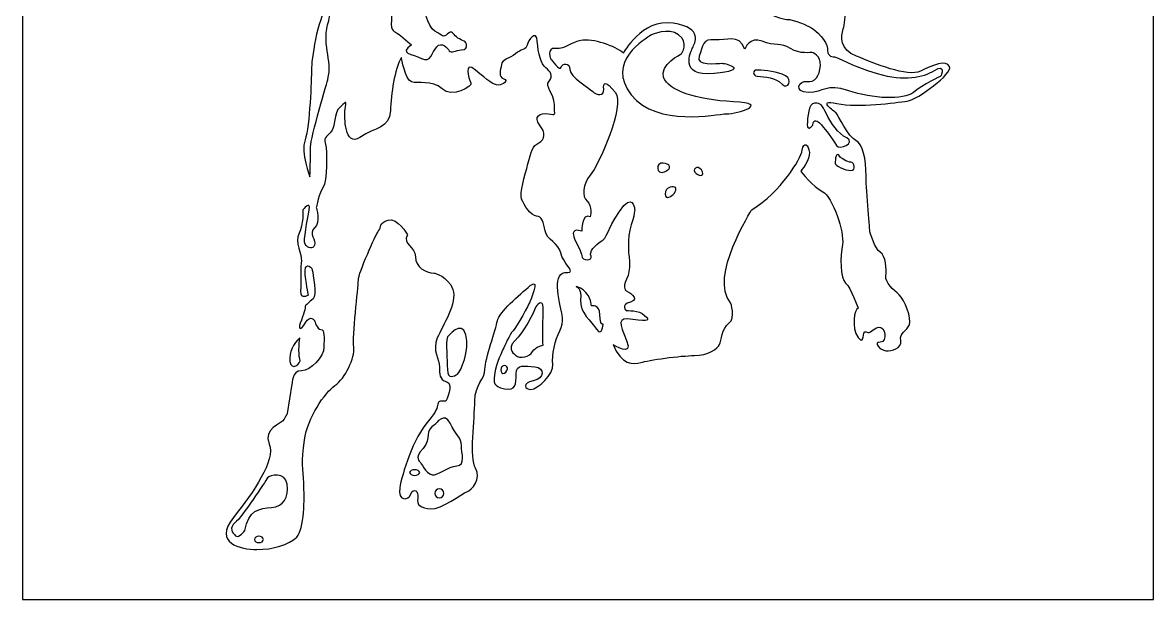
# Model space of a CAD drawing. Header units: millimetres. Extents: x -77 to -3, y -43 to 102.
# Drawn here: x -71.5 to -3.5, y -42.9 to -8.2 of the extents above; entities that cross this region are included whole.
import ezdxf

# ---------------------------------------------------------------- set-up
doc = ezdxf.new("R2010")
doc.units = ezdxf.units.MM
doc.header["$MEASUREMENT"] = 0
doc.layers.add('Layer 1', color=7, linetype='Continuous')

msp = doc.modelspace()

# ---------------------------------------------------------------- linework, layer by layer
at = {"layer": 'Layer 1', "color": 7}
for points, knots in [([(-71.4615, 25.0702), (-71.4615, 25.0702), (-3.4615, 25.0702), (-3.4615, 25.0702), (-3.4615, 25.0702), (-3.4615, 25.0702), (-3.4615, -42.9299), (-3.4615, -42.9299), (-3.4615, -42.9299), (-3.4615, -42.9299), (-71.4615, -42.9299), (-71.4615, -42.9299), (-71.4615, -42.9299), (-71.4615, -42.9299), (-71.4615, 25.0702), (-71.4615, 25.0702)], [0, 0, 0, 0, 0.25, 0.25, 0.25, 0.25, 0.5, 0.5, 0.5, 0.5, 0.75, 0.75, 0.75, 0.75, 1, 1, 1, 1]), ([(-27.288, -11.4418), (-27.5779, -11.4169), (-27.5779, -11.0691), (-27.288, -11.0774), (-27.288, -11.0774), (-26.7329, -11.0939), (-26.0951, -11.1602), (-25.5815, -11.417), (-25.5815, -11.417), (-25.1341, -11.6489), (-25.4407, -12.2868), (-25.772, -11.9389), (-25.772, -11.9389), (-26.2027, -11.4915), (-26.7827, -11.4998), (-27.288, -11.4418)], [0, 0, 0, 0, 0.25, 0.25, 0.25, 0.25, 0.5, 0.5, 0.5, 0.5, 0.75, 0.75, 0.75, 0.75, 1, 1, 1, 1]), ([(-23.9329, -14.3742), (-23.9329, -14.3742), (-24.2727, -14.8217), (-24.2727, -14.3743), (-24.2727, -14.3743), (-24.2726, -13.9353), (-24.1981, -13.0655), (-23.8336, -13.0655), (-23.8336, -13.0655), (-23.4608, -13.0654), (-23.4112, -13.1483), (-23.1212, -13.7199), (-23.1212, -13.7199), (-22.8396, -14.2997), (-22.4419, -14.8962), (-21.8952, -15.1613), (-21.8952, -15.1613), (-21.3484, -15.4263), (-22.3425, -15.9483), (-22.5248, -15.6086), (-22.5248, -15.6086), (-22.7069, -15.269), (-23.3615, -14.4323), (-23.494, -14.2998), (-23.494, -14.2998), (-23.6183, -14.1672), (-23.9082, -13.9601), (-23.9329, -14.3742)], [0, 0, 0, 0, 0.1428571, 0.1428571, 0.1428571, 0.1428571, 0.2857143, 0.2857143, 0.2857143, 0.2857143, 0.4285714, 0.4285714, 0.4285714, 0.4285714, 0.5714286, 0.5714286, 0.5714286, 0.5714286, 0.7142857, 0.7142857, 0.7142857, 0.7142857, 0.8571429, 0.8571429, 0.8571429, 0.8571429, 1, 1, 1, 1]), ([(-22.2846, -16.3376), (-22.2846, -16.3376), (-21.8704, -16.6275), (-21.655, -16.6275), (-21.655, -16.6275), (-21.4479, -16.6275), (-21.3153, -17.1246), (-21.655, -17.1246), (-21.655, -17.1246), (-22.0029, -17.1246), (-22.5993, -16.8346), (-22.5993, -16.6772), (-22.5993, -16.6772), (-22.5993, -16.5197), (-22.5496, -15.8406), (-22.2846, -16.3376)], [0, 0, 0, 0, 0.25, 0.25, 0.25, 0.25, 0.5, 0.5, 0.5, 0.5, 0.75, 0.75, 0.75, 0.75, 1, 1, 1, 1]), ([(-33.1528, -17.2073), (-33.2938, -17.1494), (-33.3103, -16.8595), (-33.2026, -16.7518), (-33.2026, -16.7518), (-33.07, -16.6275), (-32.8216, -16.6772), (-32.6642, -16.7518), (-32.6642, -16.7518), (-32.5731, -16.7932), (-32.5234, -16.9672), (-32.5979, -17.0334), (-32.5979, -17.0334), (-32.7387, -17.1659), (-32.9707, -17.2902), (-33.1528, -17.2073)], [0, 0, 0, 0, 0.25, 0.25, 0.25, 0.25, 0.5, 0.5, 0.5, 0.5, 0.75, 0.75, 0.75, 0.75, 1, 1, 1, 1]), ([(-31.0737, -17.1328), (-31.0902, -17.0251), (-30.9246, -16.8926), (-30.8335, -16.934), (-30.8335, -16.934), (-30.676, -16.9919), (-30.5767, -17.166), (-30.5518, -17.3234), (-30.5518, -17.3234), (-30.5434, -17.3978), (-30.6926, -17.4311), (-30.7672, -17.4062), (-30.7672, -17.4062), (-30.8914, -17.3564), (-31.0571, -17.2654), (-31.0737, -17.1328)], [0, 0, 0, 0, 0.25, 0.25, 0.25, 0.25, 0.5, 0.5, 0.5, 0.5, 0.75, 0.75, 0.75, 0.75, 1, 1, 1, 1]), ([(-32.689, -18.7482), (-32.8463, -18.7647), (-32.8547, -18.3754), (-32.7387, -18.2594), (-32.7387, -18.2594), (-32.6144, -18.1185), (-32.2086, -18.0275), (-32.1837, -18.2097), (-32.1837, -18.2097), (-32.1588, -18.4499), (-32.4405, -18.7233), (-32.689, -18.7482)], [0, 0, 0, 0, 0.3333333, 0.3333333, 0.3333333, 0.3333333, 0.6666667, 0.6666667, 0.6666667, 0.6666667, 1, 1, 1, 1]), ([(-41.826, -28.2249), (-41.826, -28.2249), (-42.4059, -27.8852), (-41.8675, -27.3799), (-41.8675, -27.3799), (-41.329, -26.8828), (-40.6746, -25.574), (-40.6332, -25.4001), (-40.6332, -25.4001), (-40.5917, -25.2261), (-40.1527, -24.8202), (-40.1527, -25.3835), (-40.1527, -25.3835), (-40.1527, -25.9385), (-40.2107, -27.3219), (-40.1527, -27.6284), (-40.1527, -27.6284), (-40.1527, -27.6284), (-40.6166, -27.7113), (-40.7906, -28.0178), (-40.7906, -28.0178), (-40.9562, -28.3243), (-41.5527, -28.4982), (-41.826, -28.2249)], [0, 0, 0, 0, 0.1666667, 0.1666667, 0.1666667, 0.1666667, 0.3333333, 0.3333333, 0.3333333, 0.3333333, 0.5, 0.5, 0.5, 0.5, 0.6666667, 0.6666667, 0.6666667, 0.6666667, 0.8333333, 0.8333333, 0.8333333, 0.8333333, 1, 1, 1, 1]), ([(-45.9182, -27.1396), (-45.9182, -27.1396), (-45.0402, -26.0545), (-44.8082, -27.0071), (-44.8082, -27.0071), (-44.568, -27.9514), (-45.1064, -29.2355), (-45.3135, -29.3763), (-45.3135, -29.3763), (-45.5123, -29.5089), (-45.9182, -29.7077), (-45.9182, -29.103), (-45.9182, -29.103), (-45.9182, -28.4899), (-46.0259, -27.5456), (-45.9182, -27.1396)], [0, 0, 0, 0, 0.25, 0.25, 0.25, 0.25, 0.5, 0.5, 0.5, 0.5, 0.75, 0.75, 0.75, 0.75, 1, 1, 1, 1]), ([(-54.7902, -27.1893), (-54.7902, -27.1893), (-54.9062, -28.142), (-54.7902, -28.4568), (-54.7902, -28.4568), (-54.6742, -28.7799), (-55.3287, -29.1941), (-55.3867, -28.6225), (-55.3867, -28.6225), (-55.4446, -28.0426), (-55.1878, -27.5456), (-54.7902, -27.1893)], [0, 0, 0, 0, 0.3333333, 0.3333333, 0.3333333, 0.3333333, 0.6666667, 0.6666667, 0.6666667, 0.6666667, 1, 1, 1, 1]), ([(-42.6875, -29.0201), (-42.671, -28.9289), (-42.555, -28.8544), (-42.4639, -28.8627), (-42.4639, -28.8627), (-42.381, -28.871), (-42.2899, -28.9787), (-42.3065, -29.0532), (-42.3065, -29.0532), (-42.3396, -29.1858), (-42.4473, -29.3598), (-42.5799, -29.3432), (-42.5799, -29.3432), (-42.6875, -29.3348), (-42.7207, -29.1278), (-42.6875, -29.0201)], [0, 0, 0, 0, 0.25, 0.25, 0.25, 0.25, 0.5, 0.5, 0.5, 0.5, 0.75, 0.75, 0.75, 0.75, 1, 1, 1, 1]), ([(-46.6306, -32.3832), (-46.6306, -32.3832), (-46.0922, -31.6047), (-45.7526, -32.3171), (-45.7526, -32.3171), (-45.4129, -33.0294), (-45.0733, -33.2283), (-45.0733, -33.6756), (-45.0733, -33.6756), (-45.0733, -34.1147), (-44.8082, -34.8602), (-45.3467, -34.8933), (-45.3467, -34.8933), (-45.8851, -34.9265), (-46.465, -35.4981), (-46.8377, -35.4318), (-46.8377, -35.4318), (-47.2105, -35.3654), (-47.5502, -34.6531), (-47.5502, -34.6531), (-47.5502, -34.6531), (-47.5502, -34.653), (-47.9561, -34.4543), (-47.3762, -33.8413), (-47.3762, -33.8413), (-46.8046, -33.2283), (-47.3762, -32.7893), (-46.6306, -32.3832)], [0, 0, 0, 0, 0.1428571, 0.1428571, 0.1428571, 0.1428571, 0.2857143, 0.2857143, 0.2857143, 0.2857143, 0.4285714, 0.4285714, 0.4285714, 0.4285714, 0.5714286, 0.5714286, 0.5714286, 0.5714286, 0.7142857, 0.7142857, 0.7142857, 0.7142857, 0.8571429, 0.8571429, 0.8571429, 0.8571429, 1, 1, 1, 1]), ([(-58.1037, -38.7867), (-58.1037, -38.7867), (-58.4434, -39.2672), (-58.6505, -39.1015), (-58.6505, -39.1015), (-58.8575, -38.9441), (-59.0647, -38.6045), (-58.6753, -38.3063), (-58.6753, -38.3063), (-58.2859, -38.008), (-56.8529, -35.8046), (-56.7369, -35.6223), (-56.7369, -35.6223), (-56.6209, -35.4401), (-55.6434, -35.233), (-55.5523, -36.0034), (-55.5523, -36.0034), (-55.4612, -36.7821), (-55.7594, -37.3536), (-56.4884, -37.3951), (-56.4884, -37.3951), (-57.2174, -37.4448), (-57.8966, -37.5524), (-58.1037, -38.7867)], [0, 0, 0, 0, 0.1666667, 0.1666667, 0.1666667, 0.1666667, 0.3333333, 0.3333333, 0.3333333, 0.3333333, 0.5, 0.5, 0.5, 0.5, 0.6666667, 0.6666667, 0.6666667, 0.6666667, 0.8333333, 0.8333333, 0.8333333, 0.8333333, 1, 1, 1, 1]), ([(-47.8815, -35.1252), (-47.7158, -35.1252), (-47.5833, -35.1998), (-47.5833, -35.2992), (-47.5833, -35.2992), (-47.5833, -35.3903), (-47.7158, -35.4649), (-47.8815, -35.4649), (-47.8815, -35.4649), (-48.0555, -35.4649), (-48.188, -35.3904), (-48.188, -35.2992), (-48.188, -35.2992), (-48.188, -35.1997), (-48.0555, -35.1253), (-47.8815, -35.1252)], [0, 0, 0, 0, 0.25, 0.25, 0.25, 0.25, 0.5, 0.5, 0.5, 0.5, 0.75, 0.75, 0.75, 0.75, 1, 1, 1, 1]), ([(-46.3987, -36.2767), (-46.2496, -36.2767), (-46.1253, -36.401), (-46.1253, -36.5501), (-46.1253, -36.5501), (-46.1253, -36.6991), (-46.2496, -36.8235), (-46.3987, -36.8235), (-46.3987, -36.8235), (-46.5478, -36.8235), (-46.6638, -36.6992), (-46.6638, -36.5501), (-46.6638, -36.5501), (-46.6638, -36.401), (-46.5478, -36.2767), (-46.3987, -36.2767)], [0, 0, 0, 0, 0.25, 0.25, 0.25, 0.25, 0.5, 0.5, 0.5, 0.5, 0.75, 0.75, 0.75, 0.75, 1, 1, 1, 1]), ([(-57.2505, -39.1263), (-57.1014, -39.1263), (-56.9854, -39.2175), (-56.9854, -39.3252), (-56.9854, -39.3252), (-56.9854, -39.4246), (-57.1014, -39.5157), (-57.2505, -39.5157), (-57.2505, -39.5157), (-57.3913, -39.5157), (-57.5156, -39.4246), (-57.5156, -39.3252), (-57.5156, -39.3252), (-57.5156, -39.2174), (-57.3913, -39.1264), (-57.2505, -39.1263)], [0, 0, 0, 0, 0.25, 0.25, 0.25, 0.25, 0.5, 0.5, 0.5, 0.5, 0.75, 0.75, 0.75, 0.75, 1, 1, 1, 1])]:
    msp.add_open_spline(points, degree=3, knots=knots, dxfattribs=at)
at = {"layer": 'Layer 1', "color": 250}
for points, knots in [([(-53.1003, -11.6241), (-53.1003, -11.6241), (-54.1441, -15.1779), (-54.1441, -15.6997), (-54.1441, -15.6997), (-54.1441, -16.2216), (-54.1855, -17.4973), (-54.1855, -17.4973), (-54.1855, -17.4973), (-54.1855, -17.4972), (-54.7571, -16.0725), (-54.4754, -15.269), (-54.4754, -15.269), (-54.1855, -14.4654), (-54.0944, -11.5744), (-54.0944, -11.0525), (-54.0944, -11.0525), (-54.0944, -10.5306), (-53.763, -8.029), (-53.1003, -7.1261), (-53.1003, -7.1261), (-52.4376, -6.2231), (-52.9595, -4.6161), (-52.6696, -4.1853), (-52.6696, -4.1853), (-52.3879, -3.7628), (-52.3382, -2.1061), (-52.1063, -1.6339), (-52.1063, -1.6339), (-51.866, -1.1533), (-52.1063, 0.0726), (-51.3938, 1.0749), (-51.3938, 1.0749), (-50.6814, 2.0691), (-50.1099, 3.1542), (-50.1099, 3.5849), (-50.1099, 3.5849), (-50.1099, 4.0074), (-48.3123, 7.0393), (-46.7466, 8.0416), (-46.7466, 8.0416), (-45.181, 9.0357), (-44.568, 9.7398), (-44.568, 9.7398), (-44.568, 9.7398), (-44.568, 9.7399), (-41.2047, 12.8711), (-39.5894, 12.8214), (-39.5894, 12.8214), (-37.9823, 12.7801), (-36.2842, 11.8273), (-35.6215, 11.8273), (-35.6215, 11.8273), (-34.9588, 11.8274), (-32.9624, 11.3551), (-31.4962, 11.6368), (-31.4962, 11.6368), (-30.0299, 11.9268), (-29.6986, 11.9267), (-29.4086, 12.5894), (-29.4086, 12.5894), (-29.127, 13.2521), (-28.9365, 15.8118), (-31.2559, 16.3337), (-31.2559, 16.3337), (-33.5837, 16.8557), (-36.1848, 17.3278), (-41.2047, 16.7562), (-41.2047, 16.7562), (-46.2247, 16.193), (-46.8874, 16.0024), (-48.4034, 16.4248), (-48.4034, 16.4248), (-49.9193, 16.8557), (-50.3998, 19.0757), (-48.1217, 20.078), (-48.1217, 20.078), (-45.8437, 21.0722), (-44.8082, 21.0224), (-44.1869, 21.4034), (-44.1869, 21.4034), (-43.5739, 21.7846), (-42.5302, 21.7845), (-42.1988, 22.0164), (-42.1988, 22.0164), (-41.8675, 22.2566), (-41.6769, 21.5939), (-41.155, 21.9253), (-41.155, 21.9253), (-40.6332, 22.2566), (-40.774, 21.5442), (-40.2107, 21.7845), (-40.2107, 21.7845), (-39.6391, 22.0164), (-39.5894, 21.6851), (-39.3077, 21.304), (-39.3077, 21.304), (-39.0261, 20.9313), (-38.264, 20.9727), (-37.038, 21.0721), (-37.038, 21.0721), (-35.812, 21.1633), (-35.3813, 21.4531), (-34.7186, 21.304), (-34.7186, 21.304), (-34.7186, 21.304), (-35.9032, 20.5999), (-36.6653, 20.5999), (-36.6653, 20.5999), (-37.4191, 20.6), (-39.8296, 20.3597), (-39.8793, 20.0283), (-39.8793, 20.0283), (-39.9208, 19.6969), (-39.3575, 19.5561), (-38.4545, 19.5975), (-38.4545, 19.5975), (-37.5516, 19.6473), (-37.7421, 19.3656), (-38.3551, 19.2662), (-38.3551, 19.2662), (-38.9764, 19.1751), (-42.5302, 18.7029), (-43.284, 18.7029), (-43.284, 18.7029), (-44.0461, 18.7029), (-47.3182, 18.9845), (-47.5999, 18.181), (-47.5999, 18.181), (-47.8815, 17.3776), (-47.5087, 17.187), (-46.5561, 17.0875), (-46.5561, 17.0875), (-45.6116, 16.9965), (-41.155, 17.7088), (-40.2521, 17.8911), (-40.2521, 17.8911), (-39.3575, 18.0816), (-32.6311, 19.0342), (-29.9305, 17.187), (-29.9305, 17.187), (-27.2299, 15.3397), (-27.4702, 14.0557), (-27.8927, 12.3989), (-27.8927, 12.3989), (-28.3234, 10.7421), (-28.514, 10.6924), (-27.7519, 9.8392), (-27.7519, 9.8392), (-26.9897, 8.986), (-23.0632, 3.5352), (-23.1047, 0.2217), (-23.1047, 0.2217), (-23.1543, -3.1001), (-23.3449, -4.4752), (-22.5828, -5.4693), (-22.5828, -5.4693), (-21.8289, -6.4632), (-21.9698, -8.1201), (-22.1106, -8.6006), (-22.1106, -8.6006), (-22.2513, -9.0727), (-22.3508, -9.8182), (-21.3071, -10.249), (-21.3071, -10.249), (-20.2633, -10.6715), (-18.2255, -11.5247), (-17.4717, -11.1436), (-17.4717, -11.1436), (-16.7095, -10.7708), (-15.906, -10.4395), (-15.7155, -10.862), (-15.7155, -10.862), (-15.5249, -11.2927), (-17.6125, -12.8501), (-18.2752, -12.9495), (-18.2752, -12.9495), (-18.9378, -13.0405), (-21.2159, -13.372), (-22.4917, -13.0903), (-22.4917, -13.0903), (-23.7674, -12.8087), (-22.6325, -13.5625), (-22.5414, -13.6619), (-22.5414, -13.6619), (-22.4418, -13.7529), (-21.7792, -15.1282), (-21.3568, -15.3187), (-21.3568, -15.3187), (-20.926, -15.5092), (-20.7355, -16.4536), (-20.7355, -17.4476), (-20.7355, -17.4476), (-20.7355, -18.4416), (-20.5035, -20.8191), (-20.5035, -20.8191), (-20.5035, -20.8191), (-20.5034, -20.8191), (-20.2136, -21.8546), (-19.8822, -22.0451), (-19.8822, -22.0451), (-19.5509, -22.2356), (-19.5095, -23.0889), (-19.5509, -23.47), (-19.5509, -23.47), (-19.6005, -23.851), (-19.0787, -24.3232), (-18.7474, -24.6048), (-18.7474, -24.6048), (-18.4159, -24.8948), (-17.9853, -26.0297), (-18.1344, -26.4107), (-18.1344, -26.4107), (-18.2751, -26.7834), (-18.7474, -26.8829), (-18.6562, -27.3551), (-18.6562, -27.3551), (-18.5567, -27.8272), (-19.2195, -28.0178), (-19.5509, -27.9681), (-19.5509, -27.9681), (-19.8822, -27.9265), (-20.3627, -27.4462), (-19.8822, -27.4462), (-19.8822, -27.4462), (-19.41, -27.4462), (-19.6006, -26.4521), (-19.9817, -26.5515), (-19.9817, -26.5515), (-20.3626, -26.6426), (-20.4538, -26.974), (-20.7355, -26.8332), (-20.7355, -26.8332), (-21.0254, -26.6923), (-20.7852, -27.7361), (-21.2159, -27.1645), (-21.2159, -27.1645), (-21.6384, -26.5929), (-21.4479, -25.4581), (-21.2159, -25.4084), (-21.2159, -25.4084), (-21.2159, -25.4083), (-21.6384, -24.1824), (-21.9698, -23.8924), (-21.9698, -23.8924), (-22.301, -23.6108), (-22.3011, -22.2854), (-22.1603, -21.573), (-22.1603, -21.573), (-22.0195, -20.8605), (-22.7733, -18.6819), (-23.3449, -18.4003), (-23.3449, -18.4003), (-23.9164, -18.1103), (-24.6703, -17.166), (-24.6703, -17.166), (-24.6703, -17.166), (-24.6703, -17.1659), (-24.0987, -16.4536), (-24.1484, -16.0311), (-24.1484, -16.0311), (-24.198, -15.6003), (-24.4798, -15.3187), (-24.5792, -15.8903), (-24.5792, -15.8903), (-24.6703, -16.4536), (-25.8549, -18.4003), (-27.6111, -19.4854), (-27.6111, -19.4854), (-27.611, -19.4854), (-30.2122, -23.5611), (-28.8868, -25.077), (-28.8868, -25.077), (-28.8868, -25.0769), (-28.5554, -25.98), (-28.9862, -26.3113), (-28.9862, -26.3113), (-29.4086, -26.6426), (-29.4583, -27.3551), (-29.5495, -27.5953), (-29.5495, -27.5953), (-29.6489, -27.8272), (-30.2619, -28.258), (-31.0654, -28.258), (-31.0654, -28.258), (-31.8771, -28.258), (-33.8653, -28.5397), (-34.2878, -28.6805), (-34.2878, -28.6805), (-34.7186, -28.8213), (-35.4807, -28.8213), (-35.9529, -27.5953), (-35.9529, -27.5953), (-35.9529, -27.5952), (-34.7186, -28.3988), (-35.1411, -27.3551), (-35.1411, -27.3551), (-35.5718, -26.3112), (-35.7623, -25.9303), (-34.7683, -26.0794), (-34.7683, -26.0794), (-33.7742, -26.2201), (-33.7245, -26.1705), (-34.0559, -25.8391), (-34.0559, -25.8391), (-34.3872, -25.5078), (-35.1411, -25.5575), (-35.1411, -25.5575), (-35.1411, -25.5575), (-35.141, -25.5575), (-35.5718, -25.2261), (-34.9091, -25.0356), (-34.9091, -25.0356), (-34.2464, -24.8451), (-35.1411, -24.3729), (-35.1411, -24.3729), (-35.1411, -24.3729), (-35.141, -24.3729), (-35.431, -24.2238), (-35.1411, -23.6605), (-35.1411, -23.6605), (-34.8594, -23.0889), (-35.0002, -22.2357), (-35.0002, -22.2357), (-35.0002, -22.2357), (-35.0002, -22.2356), (-35.1411, -21.2416), (-34.8594, -20.3884), (-34.8594, -20.3884), (-34.5778, -19.5351), (-34.6689, -19.3943), (-34.6689, -19.3943), (-34.6689, -19.3943), (-34.6689, -19.3943), (-34.7683, -18.4003), (-35.5718, -19.5848), (-35.5718, -19.5848), (-36.3752, -20.7694), (-36.2842, -21.1919), (-36.6653, -21.3824), (-36.6653, -21.3824), (-37.0379, -21.5729), (-37.4191, -22.0451), (-37.2783, -22.2854), (-37.2783, -22.2854), (-37.1374, -22.5172), (-37.8415, -22.6167), (-37.8415, -22.2357), (-37.8415, -22.2357), (-37.8415, -21.8545), (-38.9764, -20.4381), (-37.8415, -20.7694), (-37.8415, -20.7694), (-37.8415, -20.7694), (-37.8415, -19.6345), (-37.328, -19.9162), (-37.328, -19.9162), (-37.3279, -19.9162), (-37.1789, -19.2535), (-37.5102, -18.9636), (-37.5102, -18.9636), (-37.8415, -18.6818), (-37.7918, -17.9695), (-37.328, -17.4062), (-37.328, -17.4062), (-36.8474, -16.8346), (-35.1908, -13.1815), (-35.812, -12.4276), (-35.812, -12.4276), (-36.4249, -11.6655), (-36.5659, -11.8146), (-36.5162, -12.2371), (-36.5162, -12.2371), (-36.4746, -12.6679), (-36.9469, -12.6182), (-37.1789, -12.3779), (-37.1789, -12.3779), (-37.4191, -12.146), (-38.5456, -11.4833), (-38.5456, -11.0525), (-38.5456, -11.0525), (-38.5456, -10.63), (-39.0261, -10.63), (-39.0675, -10.9117), (-39.0675, -10.9117), (-39.1172, -11.1933), (-39.6888, -10.4395), (-39.6888, -10.4395), (-39.6888, -10.4395), (-39.6888, -10.4395), (-40.0202, -9.7271), (-39.3989, -9.7768), (-39.3989, -9.7768), (-38.7859, -9.8181), (-38.5953, -9.4455), (-37.8829, -9.3046), (-37.8829, -9.3046), (-37.1789, -9.1638), (-35.812, -9.6277), (-35.3316, -10.0585), (-35.3316, -10.0585), (-35.3315, -10.0585), (-34.2464, -7.9793), (-32.3494, -8.2609), (-32.3494, -8.2609), (-30.4524, -8.5509), (-31.0654, -9.4869), (-31.1648, -9.7271), (-31.1648, -9.7271), (-31.2558, -9.9591), (-32.0678, -11.4833), (-29.8808, -11.2927), (-29.8808, -11.2927), (-27.7021, -11.1022), (-29.127, -10.6715), (-29.4086, -10.6715), (-29.4086, -10.6715), (-29.6985, -10.6715), (-31.024, -10.862), (-30.7838, -10.249), (-30.7838, -10.249), (-30.5518, -9.6276), (-30.5518, -9.1638), (-29.8394, -9.2632), (-29.8394, -9.2632), (-29.127, -9.3459), (-28.4146, -8.8325), (-28.0335, -9.8182), (-28.0335, -9.8182), (-28.0334, -9.8181), (-27.7519, -9.023), (-26.9898, -9.346), (-26.9898, -9.346), (-26.2359, -9.6773), (-25.8549, -9.3958), (-25.2916, -9.7768), (-25.2916, -9.7768), (-24.72, -10.1496), (-24.0076, -10.0088), (-24.0076, -10.0088), (-24.0076, -10.0088), (-24.0075, -10.0088), (-23.436, -10.1993), (-23.4857, -10.8123), (-23.4857, -10.8123), (-23.5353, -11.4336), (-23.8171, -11.856), (-24.2892, -11.7649), (-24.2892, -11.7649), (-24.7696, -11.6655), (-25.1425, -12.4276), (-24.1981, -12.4276), (-24.1981, -12.4276), (-23.2537, -12.4276), (-23.2041, -11.856), (-21.7792, -12.3282), (-21.7792, -12.3282), (-20.3626, -12.8087), (-18.4657, -12.8998), (-17.8941, -12.4276), (-17.8941, -12.4276), (-17.3224, -11.9555), (-16.2374, -11.4336), (-16.2374, -11.4336), (-16.2374, -11.4336), (-16.2374, -11.4336), (-15.906, -10.6715), (-16.6184, -11.1022), (-16.6184, -11.1022), (-17.3224, -11.5247), (-18.416, -11.7649), (-20.0728, -11.2927), (-20.0728, -11.2927), (-21.7294, -10.8123), (-22.4005, -10.2904), (-22.6325, -10.2904), (-22.6325, -10.2904), (-22.8726, -10.2904), (-23.0632, -10.1993), (-23.0632, -9.7768), (-23.0632, -9.7768), (-23.0631, -9.3459), (-23.7674, -8.6917), (-24.0076, -8.5509), (-24.0076, -8.5509), (-24.2477, -8.41), (-25.0514, -8.029), (-25.5235, -8.029), (-25.5235, -8.029), (-25.9957, -8.029), (-28.2738, -6.9852), (-28.6548, -6.513), (-28.6548, -6.513), (-29.0276, -6.0408), (-29.9802, -5.1379), (-30.3116, -3.4315), (-30.3116, -3.4315), (-30.6429, -1.7249), (-31.3553, -1.2031), (-31.7364, -0.7806), (-31.7364, -0.7806), (-32.1091, -0.3499), (-32.921, 0.2217), (-32.921, 1.9282), (-32.921, 1.9282), (-32.9209, 3.6263), (-33.7245, 4.4796), (-34.0559, 4.8109), (-34.0559, 4.8109), (-34.3872, 5.1506), (-35.9032, 7.9919), (-36.044, 8.3233), (-36.044, 8.3233), (-36.1847, 8.6546), (-36.3256, 9.8392), (-35.4807, 8.9363), (-35.4807, 8.9363), (-34.6275, 8.0417), (-34.2878, 7.6606), (-34.3872, 7.1387), (-34.3872, 7.1387), (-34.3872, 7.1388), (-33.9565, 6.8487), (-34.147, 6.3766), (-34.147, 6.3766), (-34.147, 6.3767), (-33.3932, 5.7636), (-33.534, 5.2914), (-33.534, 5.2914), (-33.534, 5.2914), (-32.7305, 4.3885), (-32.6808, 4.1068), (-32.6808, 4.1068), (-32.631, 3.8169), (-32.1092, 3.7258), (-31.9683, 4.0571), (-31.9683, 4.0571), (-31.8274, 4.3885), (-30.7838, 4.3885), (-31.1648, 4.7198), (-31.1648, 4.7198), (-31.5459, 5.0512), (-31.405, 5.4819), (-31.1151, 5.1009), (-31.1151, 5.1009), (-30.8335, 4.7198), (-30.4524, 3.8666), (-30.0299, 4.1979), (-30.0299, 4.1979), (-29.5992, 4.5293), (-29.4086, 5.0512), (-29.7897, 5.0512), (-29.7897, 5.0512), (-30.1708, 5.0512), (-30.2619, 5.3328), (-30.2619, 5.6227), (-30.2619, 5.6227), (-30.2619, 5.9044), (-30.7838, 6.3352), (-30.3613, 6.8073), (-30.3613, 6.8073), (-29.9305, 7.2796), (-30.5932, 7.9422), (-30.6429, 8.4144), (-30.6429, 8.4144), (-30.6926, 8.8866), (-30.9246, 9.0771), (-31.1648, 9.1765), (-31.1648, 9.1765), (-31.405, 9.2676), (-31.3553, 9.6984), (-30.7838, 10.0297), (-30.7838, 10.0297), (-30.2122, 10.3611), (-30.1211, 10.6427), (-29.5081, 10.4108), (-29.5081, 10.4108), (-28.8868, 10.1706), (-28.4643, 10.4108), (-28.6962, 10.593), (-28.6962, 10.593), (-28.9365, 10.7837), (-28.8868, 10.9244), (-28.6962, 11.264), (-28.6962, 11.264), (-28.5139, 11.5955), (-27.4205, 14.4864), (-28.9365, 16.0438), (-28.9365, 16.0438), (-30.4524, 17.6094), (-34.3872, 18.0816), (-36.6156, 17.9408), (-36.6156, 17.9408), (-38.8356, 17.8), (-43.7147, 16.9467), (-44.1869, 16.9467), (-44.1869, 16.9467), (-44.659, 16.9468), (-46.846, 16.7065), (-47.3182, 16.9467), (-47.3182, 16.9467), (-47.7904, 17.1871), (-48.1714, 16.8059), (-47.5999, 16.6154), (-47.5999, 16.6154), (-47.0283, 16.4249), (-44.0461, 16.7065), (-43.3834, 16.8059), (-43.3834, 16.8059), (-42.7207, 16.897), (-35.431, 17.8911), (-33.2026, 17.2781), (-33.2026, 17.2781), (-30.9743, 16.6652), (-28.9862, 16.2343), (-28.7459, 14.4367), (-28.7459, 14.4367), (-28.5139, 12.6309), (-29.7897, 11.2143), (-29.7897, 11.2143), (-29.7897, 11.2143), (-29.7897, 11.2144), (-30.1211, 10.8333), (-30.7838, 10.883), (-30.7838, 10.883), (-31.4464, 10.9245), (-35.5221, 11.3054), (-36.5659, 11.6368), (-36.5659, 11.6368), (-37.6013, 11.9682), (-40.161, 12.9208), (-41.768, 11.4048), (-41.768, 11.4048), (-43.3834, 9.8889), (-46.2744, 7.9919), (-46.6969, 7.6606), (-46.6969, 7.6606), (-47.1277, 7.3293), (-48.5442, 5.6642), (-48.9253, 4.6287), (-48.9253, 4.6287), (-49.3063, 3.585), (-49.6874, 3.3944), (-49.7371, 2.7731), (-49.7371, 2.7731), (-49.7785, 2.1602), (-51.1536, 1.5885), (-51.2944, 0.0726), (-51.2944, 0.0726), (-51.4353, -1.4433), (-51.6258, -2.338), (-51.8163, -2.7191), (-51.8163, -2.7191), (-52.0069, -3.1001), (-52.3879, -4.0031), (-52.0069, -4.0445), (-52.0069, -4.0445), (-51.6258, -4.0942), (-51.6258, -4.6161), (-51.9571, -4.6161), (-51.9571, -4.6161), (-52.2885, -4.6161), (-52.5287, -4.8563), (-52.1974, -5.6598), (-52.1974, -5.6598), (-51.866, -6.4632), (-53.0009, -7.2669), (-53.0506, -8.1201), (-53.0506, -8.1201), (-53.5228, -9.4454), (-52.8104, -10.4809), (-53.1003, -11.6241)], [0, 0, 0, 0, 0.0059524, 0.0059524, 0.0059524, 0.0059524, 0.0119048, 0.0119048, 0.0119048, 0.0119048, 0.0178571, 0.0178571, 0.0178571, 0.0178571, 0.0238095, 0.0238095, 0.0238095, 0.0238095, 0.0297619, 0.0297619, 0.0297619, 0.0297619, 0.0357143, 0.0357143, 0.0357143, 0.0357143, 0.0416667, 0.0416667, 0.0416667, 0.0416667, 0.047619, 0.047619, 0.047619, 0.047619, 0.0535714, 0.0535714, 0.0535714, 0.0535714, 0.0595238, 0.0595238, 0.0595238, 0.0595238, 0.0654762, 0.0654762, 0.0654762, 0.0654762, 0.0714286, 0.0714286, 0.0714286, 0.0714286, 0.077381, 0.077381, 0.077381, 0.077381, 0.0833333, 0.0833333, 0.0833333, 0.0833333, 0.0892857, 0.0892857, 0.0892857, 0.0892857, 0.0952381, 0.0952381, 0.0952381, 0.0952381, 0.1011905, 0.1011905, 0.1011905, 0.1011905, 0.1071429, 0.1071429, 0.1071429, 0.1071429, 0.1130952, 0.1130952, 0.1130952, 0.1130952, 0.1190476, 0.1190476, 0.1190476, 0.1190476, 0.125, 0.125, 0.125, 0.125, 0.1309524, 0.1309524, 0.1309524, 0.1309524, 0.1369048, 0.1369048, 0.1369048, 0.1369048, 0.1428571, 0.1428571, 0.1428571, 0.1428571, 0.1488095, 0.1488095, 0.1488095, 0.1488095, 0.1547619, 0.1547619, 0.1547619, 0.1547619, 0.1607143, 0.1607143, 0.1607143, 0.1607143, 0.1666667, 0.1666667, 0.1666667, 0.1666667, 0.172619, 0.172619, 0.172619, 0.172619, 0.1785714, 0.1785714, 0.1785714, 0.1785714, 0.1845238, 0.1845238, 0.1845238, 0.1845238, 0.1904762, 0.1904762, 0.1904762, 0.1904762, 0.1964286, 0.1964286, 0.1964286, 0.1964286, 0.202381, 0.202381, 0.202381, 0.202381, 0.2083333, 0.2083333, 0.2083333, 0.2083333, 0.2142857, 0.2142857, 0.2142857, 0.2142857, 0.2202381, 0.2202381, 0.2202381, 0.2202381, 0.2261905, 0.2261905, 0.2261905, 0.2261905, 0.2321429, 0.2321429, 0.2321429, 0.2321429, 0.2380952, 0.2380952, 0.2380952, 0.2380952, 0.2440476, 0.2440476, 0.2440476, 0.2440476, 0.25, 0.25, 0.25, 0.25, 0.2559524, 0.2559524, 0.2559524, 0.2559524, 0.2619048, 0.2619048, 0.2619048, 0.2619048, 0.2678571, 0.2678571, 0.2678571, 0.2678571, 0.2738095, 0.2738095, 0.2738095, 0.2738095, 0.2797619, 0.2797619, 0.2797619, 0.2797619, 0.2857143, 0.2857143, 0.2857143, 0.2857143, 0.2916667, 0.2916667, 0.2916667, 0.2916667, 0.297619, 0.297619, 0.297619, 0.297619, 0.3035714, 0.3035714, 0.3035714, 0.3035714, 0.3095238, 0.3095238, 0.3095238, 0.3095238, 0.3154762, 0.3154762, 0.3154762, 0.3154762, 0.3214286, 0.3214286, 0.3214286, 0.3214286, 0.327381, 0.327381, 0.327381, 0.327381, 0.3333333, 0.3333333, 0.3333333, 0.3333333, 0.3392857, 0.3392857, 0.3392857, 0.3392857, 0.3452381, 0.3452381, 0.3452381, 0.3452381, 0.3511905, 0.3511905, 0.3511905, 0.3511905, 0.3571429, 0.3571429, 0.3571429, 0.3571429, 0.3630952, 0.3630952, 0.3630952, 0.3630952, 0.3690476, 0.3690476, 0.3690476, 0.3690476, 0.375, 0.375, 0.375, 0.375, 0.3809524, 0.3809524, 0.3809524, 0.3809524, 0.3869048, 0.3869048, 0.3869048, 0.3869048, 0.3928571, 0.3928571, 0.3928571, 0.3928571, 0.3988095, 0.3988095, 0.3988095, 0.3988095, 0.4047619, 0.4047619, 0.4047619, 0.4047619, 0.4107143, 0.4107143, 0.4107143, 0.4107143, 0.4166667, 0.4166667, 0.4166667, 0.4166667, 0.422619, 0.422619, 0.422619, 0.422619, 0.4285714, 0.4285714, 0.4285714, 0.4285714, 0.4345238, 0.4345238, 0.4345238, 0.4345238, 0.4404762, 0.4404762, 0.4404762, 0.4404762, 0.4464286, 0.4464286, 0.4464286, 0.4464286, 0.452381, 0.452381, 0.452381, 0.452381, 0.4583333, 0.4583333, 0.4583333, 0.4583333, 0.4642857, 0.4642857, 0.4642857, 0.4642857, 0.4702381, 0.4702381, 0.4702381, 0.4702381, 0.4761905, 0.4761905, 0.4761905, 0.4761905, 0.4821429, 0.4821429, 0.4821429, 0.4821429, 0.4880952, 0.4880952, 0.4880952, 0.4880952, 0.4940476, 0.4940476, 0.4940476, 0.4940476, 0.5, 0.5, 0.5, 0.5, 0.5059524, 0.5059524, 0.5059524, 0.5059524, 0.5119048, 0.5119048, 0.5119048, 0.5119048, 0.5178571, 0.5178571, 0.5178571, 0.5178571, 0.5238095, 0.5238095, 0.5238095, 0.5238095, 0.5297619, 0.5297619, 0.5297619, 0.5297619, 0.5357143, 0.5357143, 0.5357143, 0.5357143, 0.5416667, 0.5416667, 0.5416667, 0.5416667, 0.547619, 0.547619, 0.547619, 0.547619, 0.5535714, 0.5535714, 0.5535714, 0.5535714, 0.5595238, 0.5595238, 0.5595238, 0.5595238, 0.5654762, 0.5654762, 0.5654762, 0.5654762, 0.5714286, 0.5714286, 0.5714286, 0.5714286, 0.577381, 0.577381, 0.577381, 0.577381, 0.5833333, 0.5833333, 0.5833333, 0.5833333, 0.5892857, 0.5892857, 0.5892857, 0.5892857, 0.5952381, 0.5952381, 0.5952381, 0.5952381, 0.6011905, 0.6011905, 0.6011905, 0.6011905, 0.6071429, 0.6071429, 0.6071429, 0.6071429, 0.6130952, 0.6130952, 0.6130952, 0.6130952, 0.6190476, 0.6190476, 0.6190476, 0.6190476, 0.625, 0.625, 0.625, 0.625, 0.6309524, 0.6309524, 0.6309524, 0.6309524, 0.6369048, 0.6369048, 0.6369048, 0.6369048, 0.6428571, 0.6428571, 0.6428571, 0.6428571, 0.6488095, 0.6488095, 0.6488095, 0.6488095, 0.6547619, 0.6547619, 0.6547619, 0.6547619, 0.6607143, 0.6607143, 0.6607143, 0.6607143, 0.6666667, 0.6666667, 0.6666667, 0.6666667, 0.672619, 0.672619, 0.672619, 0.672619, 0.6785714, 0.6785714, 0.6785714, 0.6785714, 0.6845238, 0.6845238, 0.6845238, 0.6845238, 0.6904762, 0.6904762, 0.6904762, 0.6904762, 0.6964286, 0.6964286, 0.6964286, 0.6964286, 0.702381, 0.702381, 0.702381, 0.702381, 0.7083333, 0.7083333, 0.7083333, 0.7083333, 0.7142857, 0.7142857, 0.7142857, 0.7142857, 0.7202381, 0.7202381, 0.7202381, 0.7202381, 0.7261905, 0.7261905, 0.7261905, 0.7261905, 0.7321429, 0.7321429, 0.7321429, 0.7321429, 0.7380952, 0.7380952, 0.7380952, 0.7380952, 0.7440476, 0.7440476, 0.7440476, 0.7440476, 0.75, 0.75, 0.75, 0.75, 0.7559524, 0.7559524, 0.7559524, 0.7559524, 0.7619048, 0.7619048, 0.7619048, 0.7619048, 0.7678571, 0.7678571, 0.7678571, 0.7678571, 0.7738095, 0.7738095, 0.7738095, 0.7738095, 0.7797619, 0.7797619, 0.7797619, 0.7797619, 0.7857143, 0.7857143, 0.7857143, 0.7857143, 0.7916667, 0.7916667, 0.7916667, 0.7916667, 0.797619, 0.797619, 0.797619, 0.797619, 0.8035714, 0.8035714, 0.8035714, 0.8035714, 0.8095238, 0.8095238, 0.8095238, 0.8095238, 0.8154762, 0.8154762, 0.8154762, 0.8154762, 0.8214286, 0.8214286, 0.8214286, 0.8214286, 0.827381, 0.827381, 0.827381, 0.827381, 0.8333333, 0.8333333, 0.8333333, 0.8333333, 0.8392857, 0.8392857, 0.8392857, 0.8392857, 0.8452381, 0.8452381, 0.8452381, 0.8452381, 0.8511905, 0.8511905, 0.8511905, 0.8511905, 0.8571429, 0.8571429, 0.8571429, 0.8571429, 0.8630952, 0.8630952, 0.8630952, 0.8630952, 0.8690476, 0.8690476, 0.8690476, 0.8690476, 0.875, 0.875, 0.875, 0.875, 0.8809524, 0.8809524, 0.8809524, 0.8809524, 0.8869048, 0.8869048, 0.8869048, 0.8869048, 0.8928571, 0.8928571, 0.8928571, 0.8928571, 0.8988095, 0.8988095, 0.8988095, 0.8988095, 0.9047619, 0.9047619, 0.9047619, 0.9047619, 0.9107143, 0.9107143, 0.9107143, 0.9107143, 0.9166667, 0.9166667, 0.9166667, 0.9166667, 0.922619, 0.922619, 0.922619, 0.922619, 0.9285714, 0.9285714, 0.9285714, 0.9285714, 0.9345238, 0.9345238, 0.9345238, 0.9345238, 0.9404762, 0.9404762, 0.9404762, 0.9404762, 0.9464286, 0.9464286, 0.9464286, 0.9464286, 0.952381, 0.952381, 0.952381, 0.952381, 0.9583333, 0.9583333, 0.9583333, 0.9583333, 0.9642857, 0.9642857, 0.9642857, 0.9642857, 0.9702381, 0.9702381, 0.9702381, 0.9702381, 0.9761905, 0.9761905, 0.9761905, 0.9761905, 0.9821429, 0.9821429, 0.9821429, 0.9821429, 0.9880952, 0.9880952, 0.9880952, 0.9880952, 0.9940476, 0.9940476, 0.9940476, 0.9940476, 1, 1, 1, 1]), ([(-47.6081, -4.1272), (-47.6081, -4.1272), (-48.0389, -5.7178), (-47.6661, -6.4965), (-47.6661, -6.4965), (-47.2851, -7.2834), (-47.1525, -8.4432), (-46.6638, -8.7414), (-46.6638, -8.7414), (-46.175, -9.0394), (-46.175, -9.1472), (-45.91, -8.8988), (-45.91, -8.8988), (-45.6366, -8.6585), (-45.5869, -8.8988), (-45.3715, -9.0892), (-45.3715, -9.0892), (-45.1561, -9.2797), (-44.7999, -9.3046), (-44.7751, -9.5117), (-44.7751, -9.5117), (-44.7502, -9.727), (-44.7999, -9.8679), (-45.0981, -9.8679), (-45.0981, -9.8679), (-45.3964, -9.8678), (-45.6946, -10.1082), (-45.8023, -9.9176), (-45.8023, -9.9176), (-45.91, -9.727), (-46.2579, -9.3543), (-46.5561, -9.6774), (-46.5561, -9.6774), (-46.8543, -10.0005), (-46.904, -10.6797), (-47.4756, -10.3815), (-47.4756, -10.3815), (-48.0389, -10.0832), (-48.8756, -10.1082), (-48.072, -9.5697), (-48.072, -9.5697), (-48.072, -9.5697), (-48.743, -8.9816), (-48.9087, -8.8739), (-48.9087, -8.8739), (-49.066, -8.7662), (-49.3395, -8.7911), (-49.2815, -8.0953), (-49.2815, -8.0953), (-49.2318, -7.391), (-49.6377, -6.7947), (-48.743, -6.1486), (-48.743, -6.1486), (-47.8567, -5.5024), (-48.3951, -5.6101), (-48.3951, -5.3699), (-48.3951, -5.3699), (-48.3951, -5.1214), (-47.9892, -3.5557), (-47.6081, -4.1272)], [0, 0, 0, 0, 0.0666667, 0.0666667, 0.0666667, 0.0666667, 0.1333333, 0.1333333, 0.1333333, 0.1333333, 0.2, 0.2, 0.2, 0.2, 0.2666667, 0.2666667, 0.2666667, 0.2666667, 0.3333333, 0.3333333, 0.3333333, 0.3333333, 0.4, 0.4, 0.4, 0.4, 0.4666667, 0.4666667, 0.4666667, 0.4666667, 0.5333333, 0.5333333, 0.5333333, 0.5333333, 0.6, 0.6, 0.6, 0.6, 0.6666667, 0.6666667, 0.6666667, 0.6666667, 0.7333333, 0.7333333, 0.7333333, 0.7333333, 0.8, 0.8, 0.8, 0.8, 0.8666667, 0.8666667, 0.8666667, 0.8666667, 0.9333333, 0.9333333, 0.9333333, 0.9333333, 1, 1, 1, 1]), ([(-48.3123, -20.993), (-48.3123, -20.993), (-48.9253, -19.9162), (-49.4886, -20.1067), (-49.4886, -20.1067), (-50.0519, -20.289), (-49.8613, -20.5292), (-50.0519, -20.7611), (-50.0519, -20.7611), (-50.2341, -20.993), (-51.2696, -23.296), (-51.2696, -23.7185), (-51.2696, -23.7185), (-51.2696, -24.1408), (-51.6424, -27.148), (-51.5512, -27.761), (-51.5512, -27.761), (-51.4601, -28.374), (-52.0731, -29.6414), (-52.6778, -30.0639), (-52.6778, -30.0639), (-53.2908, -30.4863), (-54.3263, -31.9857), (-54.5086, -33.3526), (-54.5086, -33.3526), (-54.6991, -34.7111), (-54.608, -35.0424), (-54.5583, -35.9371), (-54.5583, -35.9371), (-54.5086, -36.8318), (-54.5086, -38.7039), (-54.9807, -39.1761), (-54.9807, -39.1761), (-55.4529, -39.6482), (-56.389, -39.9299), (-57.3748, -39.9299), (-57.3748, -39.9299), (-58.3605, -39.9298), (-60.009, -39.5571), (-58.783, -37.9998), (-58.783, -37.9998), (-57.5653, -36.4507), (-56.2482, -34.5703), (-56.6292, -33.5845), (-56.6292, -33.5845), (-57.002, -32.5986), (-55.9251, -32.4165), (-55.7346, -32.0851), (-55.7346, -32.0851), (-55.544, -31.7538), (-55.544, -31.7538), (-55.544, -31.7538), (-55.544, -31.7538), (-55.544, -31.7538), (-55.2624, -29.9728), (-55.2624, -29.9728), (-55.2624, -29.9728), (-55.2624, -29.9728), (-55.2624, -29.1692), (-54.6991, -29.1692), (-54.6991, -29.1692), (-54.1358, -29.1691), (-53.3405, -28.3243), (-53.3405, -27.761), (-53.3405, -27.761), (-53.3405, -27.1977), (-53.2908, -26.6841), (-53.5228, -26.6841), (-53.5228, -26.6841), (-53.763, -26.6841), (-53.9038, -26.1622), (-53.9038, -26.1622), (-53.9038, -26.1622), (-53.9038, -26.1621), (-54.1358, -25.7397), (-54.4671, -26.303), (-54.4671, -26.303), (-54.7902, -26.8663), (-54.931, -26.6344), (-54.6991, -26.1208), (-54.6991, -26.1208), (-54.4671, -25.5988), (-54.4671, -25.2758), (-54.4671, -25.2758), (-54.4671, -25.2758), (-54.4671, -25.2758), (-54.2269, -25.0356), (-53.995, -24.8451), (-53.995, -24.8451), (-53.763, -24.6627), (-53.995, -23.3457), (-54.0447, -23.1138), (-54.0447, -23.1138), (-54.0861, -22.8735), (-54.5583, -22.5919), (-54.4671, -23.3954), (-54.4671, -23.3954), (-54.3677, -24.1905), (-54.2766, -24.6131), (-54.2766, -24.6131), (-54.2766, -24.6131), (-54.2766, -24.6131), (-54.7902, -24.8948), (-54.7488, -24.3812), (-54.7488, -24.3812), (-54.6991, -23.8592), (-54.7488, -22.8735), (-54.6991, -22.5505), (-54.6991, -22.5505), (-54.6494, -22.2191), (-55.1216, -21.4156), (-54.8399, -20.902), (-54.8399, -20.902), (-54.5583, -20.3884), (-54.608, -19.4937), (-54.608, -19.4937), (-54.608, -19.4937), (-54.608, -19.4936), (-54.1358, -18.8807), (-54.2269, -19.4937), (-54.2269, -19.4937), (-54.3263, -20.1067), (-54.608, -21.3244), (-54.4671, -21.5647), (-54.4671, -21.5647), (-54.3263, -21.7966), (-53.995, -21.8877), (-53.9038, -21.6061), (-53.9038, -21.6061), (-53.8044, -21.3243), (-54.2766, -20.902), (-53.9038, -20.5706), (-53.9038, -20.5706), (-53.5228, -20.2476), (-53.8044, -19.3529), (-53.8044, -19.3529), (-53.8044, -19.3529), (-53.8044, -19.3528), (-53.6222, -18.4168), (-53.382, -18.1352), (-53.382, -18.1352), (-53.15, -17.8452), (-53.15, -15.8323), (-53.2411, -15.5506), (-53.2411, -15.5506), (-53.3405, -15.269), (-53.3405, -15.2193), (-52.9595, -14.8465), (-52.9595, -14.8465), (-52.5867, -14.4654), (-52.8187, -13.7116), (-52.3548, -13.2891), (-52.3548, -13.2891), (-51.8826, -12.8667), (-52.0234, -12.9661), (-52.0731, -13.43), (-52.0731, -13.43), (-52.1145, -13.902), (-52.1145, -15.7329), (-51.1785, -15.1282), (-51.1785, -15.1282), (-50.2341, -14.5151), (-49.3892, -14.5649), (-49.3477, -13.5294), (-49.3477, -13.5294), (-49.298, -12.4938), (-49.1075, -11.0359), (-48.685, -10.3318), (-48.685, -10.3318), (-48.685, -10.3318), (-48.4531, -11.6489), (-48.072, -11.7898), (-48.072, -11.7898), (-47.6993, -11.9306), (-46.846, -11.6407), (-46.2413, -12.2122), (-46.2413, -12.2122), (-45.6449, -12.7754), (-44.3774, -12.0714), (-44.5017, -11.8395), (-44.5017, -11.8395), (-44.6342, -11.5992), (-44.9739, -10.4726), (-44.2201, -11.0856), (-44.2201, -11.0856), (-43.4745, -11.6987), (-43.1432, -11.9803), (-42.8615, -11.9803), (-42.8615, -11.9803), (-42.5799, -11.9803), (-42.2071, -11.6987), (-42.5302, -11.5992), (-42.5302, -11.5992), (-42.8615, -11.5081), (-42.7207, -11.0856), (-42.671, -10.7543), (-42.671, -10.7543), (-42.6296, -10.4228), (-42.1574, -10.3815), (-41.826, -10.0999), (-41.826, -10.0999), (-41.503, -9.8181), (-41.1716, -9.8596), (-41.1219, -9.578), (-41.1219, -9.578), (-41.0722, -9.3045), (-40.5586, -8.6006), (-40.5089, -9.346), (-40.5089, -9.346), (-40.4675, -10.0999), (-40.277, -10.7046), (-39.9953, -10.9448), (-39.9953, -10.9448), (-39.7137, -11.1768), (-39.5231, -11.417), (-39.8048, -11.7401), (-39.8048, -11.7401), (-40.0864, -12.0714), (-39.4817, -12.4939), (-39.4817, -13.1483), (-39.4817, -13.1483), (-39.4817, -13.811), (-39.3409, -13.811), (-39.8545, -13.7116), (-39.8545, -13.7116), (-40.3681, -13.6205), (-40.7491, -13.9021), (-40.3681, -14.3743), (-40.3681, -14.3743), (-39.9953, -14.8464), (-40.045, -15.269), (-40.4178, -15.4512), (-40.4178, -15.4512), (-40.7906, -15.6416), (-40.89, -15.9731), (-41.0722, -16.7186), (-41.0722, -16.7186), (-41.2627, -17.4724), (-41.5941, -18.4582), (-41.4533, -18.8393), (-41.4533, -18.8393), (-41.3124, -19.212), (-40.89, -19.8665), (-40.5586, -19.8665), (-40.5586, -19.8665), (-40.2273, -19.8665), (-40.1361, -20.2476), (-40.045, -20.7611), (-40.045, -20.7611), (-39.9456, -21.2747), (-39.2001, -21.515), (-39.1007, -22.0783), (-39.1007, -22.0783), (-39.0095, -22.6415), (-38.1646, -23.296), (-38.6782, -23.2546), (-38.6782, -23.2546), (-39.2001, -23.2049), (-39.2912, -23.6273), (-39.2912, -24.1409), (-39.2912, -24.1409), (-39.2912, -24.6627), (-39.0592, -25.5989), (-39.0592, -25.5989), (-39.0592, -25.5989), (-39.0592, -25.5988), (-38.8687, -26.2616), (-39.1504, -26.7752), (-39.1504, -26.7752), (-39.432, -27.2887), (-39.664, -28.2332), (-39.5728, -28.7965), (-39.5728, -28.7965), (-39.4817, -29.3597), (-40.5089, -30.2958), (-40.89, -30.2958), (-40.89, -30.2958), (-41.2627, -30.2958), (-41.4533, -29.923), (-40.7491, -29.7822), (-40.7491, -29.7822), (-40.045, -29.6413), (-40.045, -28.987), (-40.6497, -28.9373), (-40.6497, -28.9373), (-41.2627, -28.8875), (-41.7846, -28.7467), (-41.7846, -29.3598), (-41.7846, -29.3598), (-41.7846, -29.9728), (-41.7846, -30.3952), (-42.4887, -30.2544), (-42.4887, -30.2544), (-43.1929, -30.1136), (-43.11, -29.8568), (-43.0935, -29.4509), (-43.0935, -29.4509), (-43.0852, -29.0531), (-42.7041, -28.1586), (-42.5799, -27.9018), (-42.5799, -27.9018), (-42.4473, -27.6449), (-42.2071, -27.0071), (-41.9669, -26.7752), (-41.9669, -26.7752), (-41.7349, -26.5433), (-40.9811, -25.0853), (-40.9811, -25.0853), (-40.9811, -25.0853), (-40.9811, -25.0853), (-40.277, -23.4865), (-40.9314, -24.0498), (-40.9314, -24.0498), (-41.5941, -24.6131), (-42.8118, -25.6486), (-42.9112, -26.1622), (-42.9112, -26.1622), (-43.0022, -26.6841), (-43.6568, -28.4651), (-43.6568, -29.0781), (-43.6568, -29.0781), (-43.6568, -29.691), (-44.2698, -29.9728), (-44.2698, -30.9999), (-44.2698, -30.9999), (-44.2698, -32.0354), (-44.6011, -34.4294), (-44.2201, -35.0424), (-44.2201, -35.0424), (-43.8473, -35.6555), (-44.4603, -36.3596), (-44.7419, -36.4507), (-44.7419, -36.4507), (-45.0236, -36.55), (-46.291, -37.5359), (-46.904, -37.4862), (-46.904, -37.4862), (-47.5087, -37.4364), (-47.7904, -37.2542), (-47.6993, -36.8318), (-47.6993, -36.8318), (-47.6081, -36.4092), (-47.9809, -36.169), (-48.1217, -36.5915), (-48.1217, -36.5915), (-48.2626, -37.014), (-48.9253, -37.014), (-48.7844, -36.2188), (-48.7844, -36.2188), (-48.6436, -35.4151), (-47.9809, -33.2117), (-47.0448, -32.1762), (-47.0448, -32.1762), (-46.1005, -31.1408), (-46.8543, -30.9585), (-46.0094, -30.9999), (-46.0094, -30.9999), (-46.0094, -30.9998), (-45.4958, -29.9728), (-45.9597, -29.8319), (-45.9597, -29.8319), (-46.4318, -29.691), (-46.3821, -29.3598), (-46.3821, -28.9373), (-46.3821, -28.9373), (-46.3821, -28.5148), (-46.8543, -27.9515), (-46.523, -27.1977), (-46.523, -27.1977), (-46.1999, -26.4438), (-45.3052, -25.0853), (-45.5869, -24.2818), (-45.5869, -24.2818), (-45.8685, -23.4865), (-46.7135, -23.296), (-46.7135, -23.296), (-46.7135, -23.296), (-47.2271, -23.296), (-47.8401, -22.9232), (-47.8401, -22.3102), (-47.8401, -22.3102), (-47.8401, -21.7055), (-48.6436, -21.5647), (-48.3123, -20.993)], [0, 0, 0, 0, 0.0104167, 0.0104167, 0.0104167, 0.0104167, 0.0208333, 0.0208333, 0.0208333, 0.0208333, 0.03125, 0.03125, 0.03125, 0.03125, 0.0416667, 0.0416667, 0.0416667, 0.0416667, 0.0520833, 0.0520833, 0.0520833, 0.0520833, 0.0625, 0.0625, 0.0625, 0.0625, 0.0729167, 0.0729167, 0.0729167, 0.0729167, 0.0833333, 0.0833333, 0.0833333, 0.0833333, 0.09375, 0.09375, 0.09375, 0.09375, 0.1041667, 0.1041667, 0.1041667, 0.1041667, 0.1145833, 0.1145833, 0.1145833, 0.1145833, 0.125, 0.125, 0.125, 0.125, 0.1354167, 0.1354167, 0.1354167, 0.1354167, 0.1458333, 0.1458333, 0.1458333, 0.1458333, 0.15625, 0.15625, 0.15625, 0.15625, 0.1666667, 0.1666667, 0.1666667, 0.1666667, 0.1770833, 0.1770833, 0.1770833, 0.1770833, 0.1875, 0.1875, 0.1875, 0.1875, 0.1979167, 0.1979167, 0.1979167, 0.1979167, 0.2083333, 0.2083333, 0.2083333, 0.2083333, 0.21875, 0.21875, 0.21875, 0.21875, 0.2291667, 0.2291667, 0.2291667, 0.2291667, 0.2395833, 0.2395833, 0.2395833, 0.2395833, 0.25, 0.25, 0.25, 0.25, 0.2604167, 0.2604167, 0.2604167, 0.2604167, 0.2708333, 0.2708333, 0.2708333, 0.2708333, 0.28125, 0.28125, 0.28125, 0.28125, 0.2916667, 0.2916667, 0.2916667, 0.2916667, 0.3020833, 0.3020833, 0.3020833, 0.3020833, 0.3125, 0.3125, 0.3125, 0.3125, 0.3229167, 0.3229167, 0.3229167, 0.3229167, 0.3333333, 0.3333333, 0.3333333, 0.3333333, 0.34375, 0.34375, 0.34375, 0.34375, 0.3541667, 0.3541667, 0.3541667, 0.3541667, 0.3645833, 0.3645833, 0.3645833, 0.3645833, 0.375, 0.375, 0.375, 0.375, 0.3854167, 0.3854167, 0.3854167, 0.3854167, 0.3958333, 0.3958333, 0.3958333, 0.3958333, 0.40625, 0.40625, 0.40625, 0.40625, 0.4166667, 0.4166667, 0.4166667, 0.4166667, 0.4270833, 0.4270833, 0.4270833, 0.4270833, 0.4375, 0.4375, 0.4375, 0.4375, 0.4479167, 0.4479167, 0.4479167, 0.4479167, 0.4583333, 0.4583333, 0.4583333, 0.4583333, 0.46875, 0.46875, 0.46875, 0.46875, 0.4791667, 0.4791667, 0.4791667, 0.4791667, 0.4895833, 0.4895833, 0.4895833, 0.4895833, 0.5, 0.5, 0.5, 0.5, 0.5104167, 0.5104167, 0.5104167, 0.5104167, 0.5208333, 0.5208333, 0.5208333, 0.5208333, 0.53125, 0.53125, 0.53125, 0.53125, 0.5416667, 0.5416667, 0.5416667, 0.5416667, 0.5520833, 0.5520833, 0.5520833, 0.5520833, 0.5625, 0.5625, 0.5625, 0.5625, 0.5729167, 0.5729167, 0.5729167, 0.5729167, 0.5833333, 0.5833333, 0.5833333, 0.5833333, 0.59375, 0.59375, 0.59375, 0.59375, 0.6041667, 0.6041667, 0.6041667, 0.6041667, 0.6145833, 0.6145833, 0.6145833, 0.6145833, 0.625, 0.625, 0.625, 0.625, 0.6354167, 0.6354167, 0.6354167, 0.6354167, 0.6458333, 0.6458333, 0.6458333, 0.6458333, 0.65625, 0.65625, 0.65625, 0.65625, 0.6666667, 0.6666667, 0.6666667, 0.6666667, 0.6770833, 0.6770833, 0.6770833, 0.6770833, 0.6875, 0.6875, 0.6875, 0.6875, 0.6979167, 0.6979167, 0.6979167, 0.6979167, 0.7083333, 0.7083333, 0.7083333, 0.7083333, 0.71875, 0.71875, 0.71875, 0.71875, 0.7291667, 0.7291667, 0.7291667, 0.7291667, 0.7395833, 0.7395833, 0.7395833, 0.7395833, 0.75, 0.75, 0.75, 0.75, 0.7604167, 0.7604167, 0.7604167, 0.7604167, 0.7708333, 0.7708333, 0.7708333, 0.7708333, 0.78125, 0.78125, 0.78125, 0.78125, 0.7916667, 0.7916667, 0.7916667, 0.7916667, 0.8020833, 0.8020833, 0.8020833, 0.8020833, 0.8125, 0.8125, 0.8125, 0.8125, 0.8229167, 0.8229167, 0.8229167, 0.8229167, 0.8333333, 0.8333333, 0.8333333, 0.8333333, 0.84375, 0.84375, 0.84375, 0.84375, 0.8541667, 0.8541667, 0.8541667, 0.8541667, 0.8645833, 0.8645833, 0.8645833, 0.8645833, 0.875, 0.875, 0.875, 0.875, 0.8854167, 0.8854167, 0.8854167, 0.8854167, 0.8958333, 0.8958333, 0.8958333, 0.8958333, 0.90625, 0.90625, 0.90625, 0.90625, 0.9166667, 0.9166667, 0.9166667, 0.9166667, 0.9270833, 0.9270833, 0.9270833, 0.9270833, 0.9375, 0.9375, 0.9375, 0.9375, 0.9479167, 0.9479167, 0.9479167, 0.9479167, 0.9583333, 0.9583333, 0.9583333, 0.9583333, 0.96875, 0.96875, 0.96875, 0.96875, 0.9791667, 0.9791667, 0.9791667, 0.9791667, 0.9895833, 0.9895833, 0.9895833, 0.9895833, 1, 1, 1, 1]), ([(-33.6416, -8.9568), (-33.6416, -8.9568), (-32.6393, -8.5094), (-32.0098, -8.9568), (-32.0098, -8.9568), (-31.3802, -9.404), (-31.8358, -10.0999), (-31.8358, -10.0999), (-31.8358, -10.0999), (-31.8358, -10.0999), (-33.1944, -10.7626), (-32.9127, -11.5247), (-32.9127, -11.5247), (-32.6392, -12.2868), (-30.9991, -12.8832), (-28.7045, -12.9826), (-28.7045, -12.9826), (-26.4099, -13.0902), (-28.4974, -13.7116), (-29.127, -13.7116), (-29.127, -13.7116), (-29.7482, -13.7115), (-33.2938, -14.5483), (-34.8594, -12.5685), (-34.8594, -12.5685), (-36.4249, -10.5885), (-34.0227, -9.2052), (-33.6416, -8.9568)], [0, 0, 0, 0, 0.1428571, 0.1428571, 0.1428571, 0.1428571, 0.2857143, 0.2857143, 0.2857143, 0.2857143, 0.4285714, 0.4285714, 0.4285714, 0.4285714, 0.5714286, 0.5714286, 0.5714286, 0.5714286, 0.7142857, 0.7142857, 0.7142857, 0.7142857, 0.8571429, 0.8571429, 0.8571429, 0.8571429, 1, 1, 1, 1]), ([(-36.5493, -26.3609), (-36.5493, -26.3609), (-36.6239, -27.1728), (-36.9304, -26.6841), (-36.9304, -26.6841), (-37.2368, -26.2036), (-37.9823, -25.6569), (-37.9078, -24.9196), (-37.9078, -24.9196), (-37.8331, -24.1824), (-38.1811, -24.0912), (-38.1811, -24.0912), (-38.1811, -24.0912), (-38.181, -24.0911), (-37.3445, -24.2901), (-37.2534, -25.2675), (-37.2534, -25.2675), (-37.2533, -25.2674), (-36.7481, -25.135), (-36.7481, -25.806), (-36.7481, -25.806), (-36.7481, -26.4687), (-36.5493, -26.361), (-36.5493, -26.3609)], [0, 0, 0, 0, 0.1666667, 0.1666667, 0.1666667, 0.1666667, 0.3333333, 0.3333333, 0.3333333, 0.3333333, 0.5, 0.5, 0.5, 0.5, 0.6666667, 0.6666667, 0.6666667, 0.6666667, 0.8333333, 0.8333333, 0.8333333, 0.8333333, 1, 1, 1, 1])]:
    msp.add_open_spline(points, degree=3, knots=knots, dxfattribs=at)

doc.saveas('drawing.dxf')
